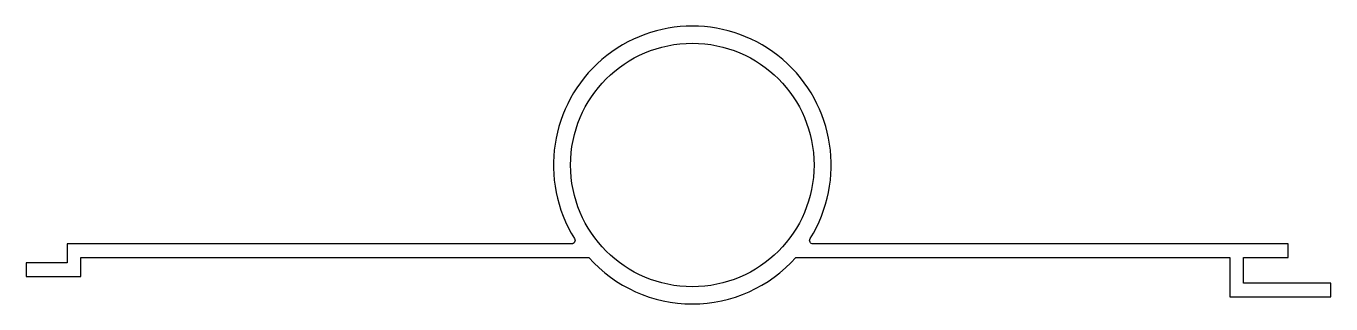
# Model space of a CAD drawing. Extents: x 338.7 to 414.8, y 217.3 to 233.5.
import ezdxf

# ---------------------------------------------------------------- set-up
doc = ezdxf.new("R2010")
doc.units = 0
doc.layers.get('0').update_dxf_attribs({"linetype": 'CONTINUOUS'})
doc.layers.add('ANA', color=220, linetype='CONTINUOUS')

msp = doc.modelspace()

# ---------------------------------------------------------------- linework, layer by layer
msp.add_circle((377.605, 225.422), 7.1)
at = {"layer": 'ANA', "color": 7}
msp.add_lwpolyline([(408.949, 217.726), (414.849, 217.726), (414.849, 218.526), (409.749, 218.526), (409.749, 220.026), (412.349, 220.026), (412.349, 220.826), (384.645, 220.826, -0.588931), (384.475, 221.132, 1.803327), (370.734, 221.132, -0.588931), (370.564, 220.826), (341.149, 220.826), (341.149, 219.726), (338.749, 219.726), (338.749, 218.926), (341.949, 218.926), (341.949, 220.026), (371.564, 220.026, 0.447617), (383.646, 220.026), (408.949, 220.026)], format="xyb", close=True, dxfattribs=at)

doc.saveas('drawing.dxf')
